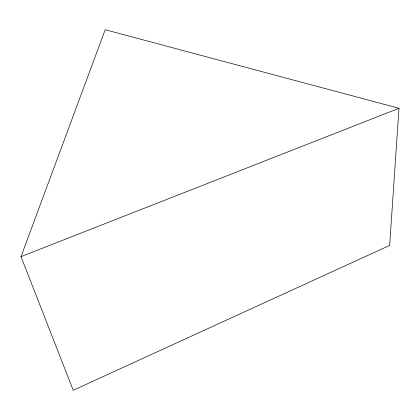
<?xml version="1.0" encoding="UTF-8"?>
<svg xmlns="http://www.w3.org/2000/svg" width="420" height="420" viewBox="0 0 420 420"><rect width="100%" height="100%" fill="white"/><g stroke="black" fill="none" stroke-linecap="round" stroke-linejoin="round"><path stroke-width="0.63" d="M399 108.292L389.655 245.417L73.227 390.274L21 256.63L105.184 29.726L399 108.292L21 256.63"/></g></svg>
